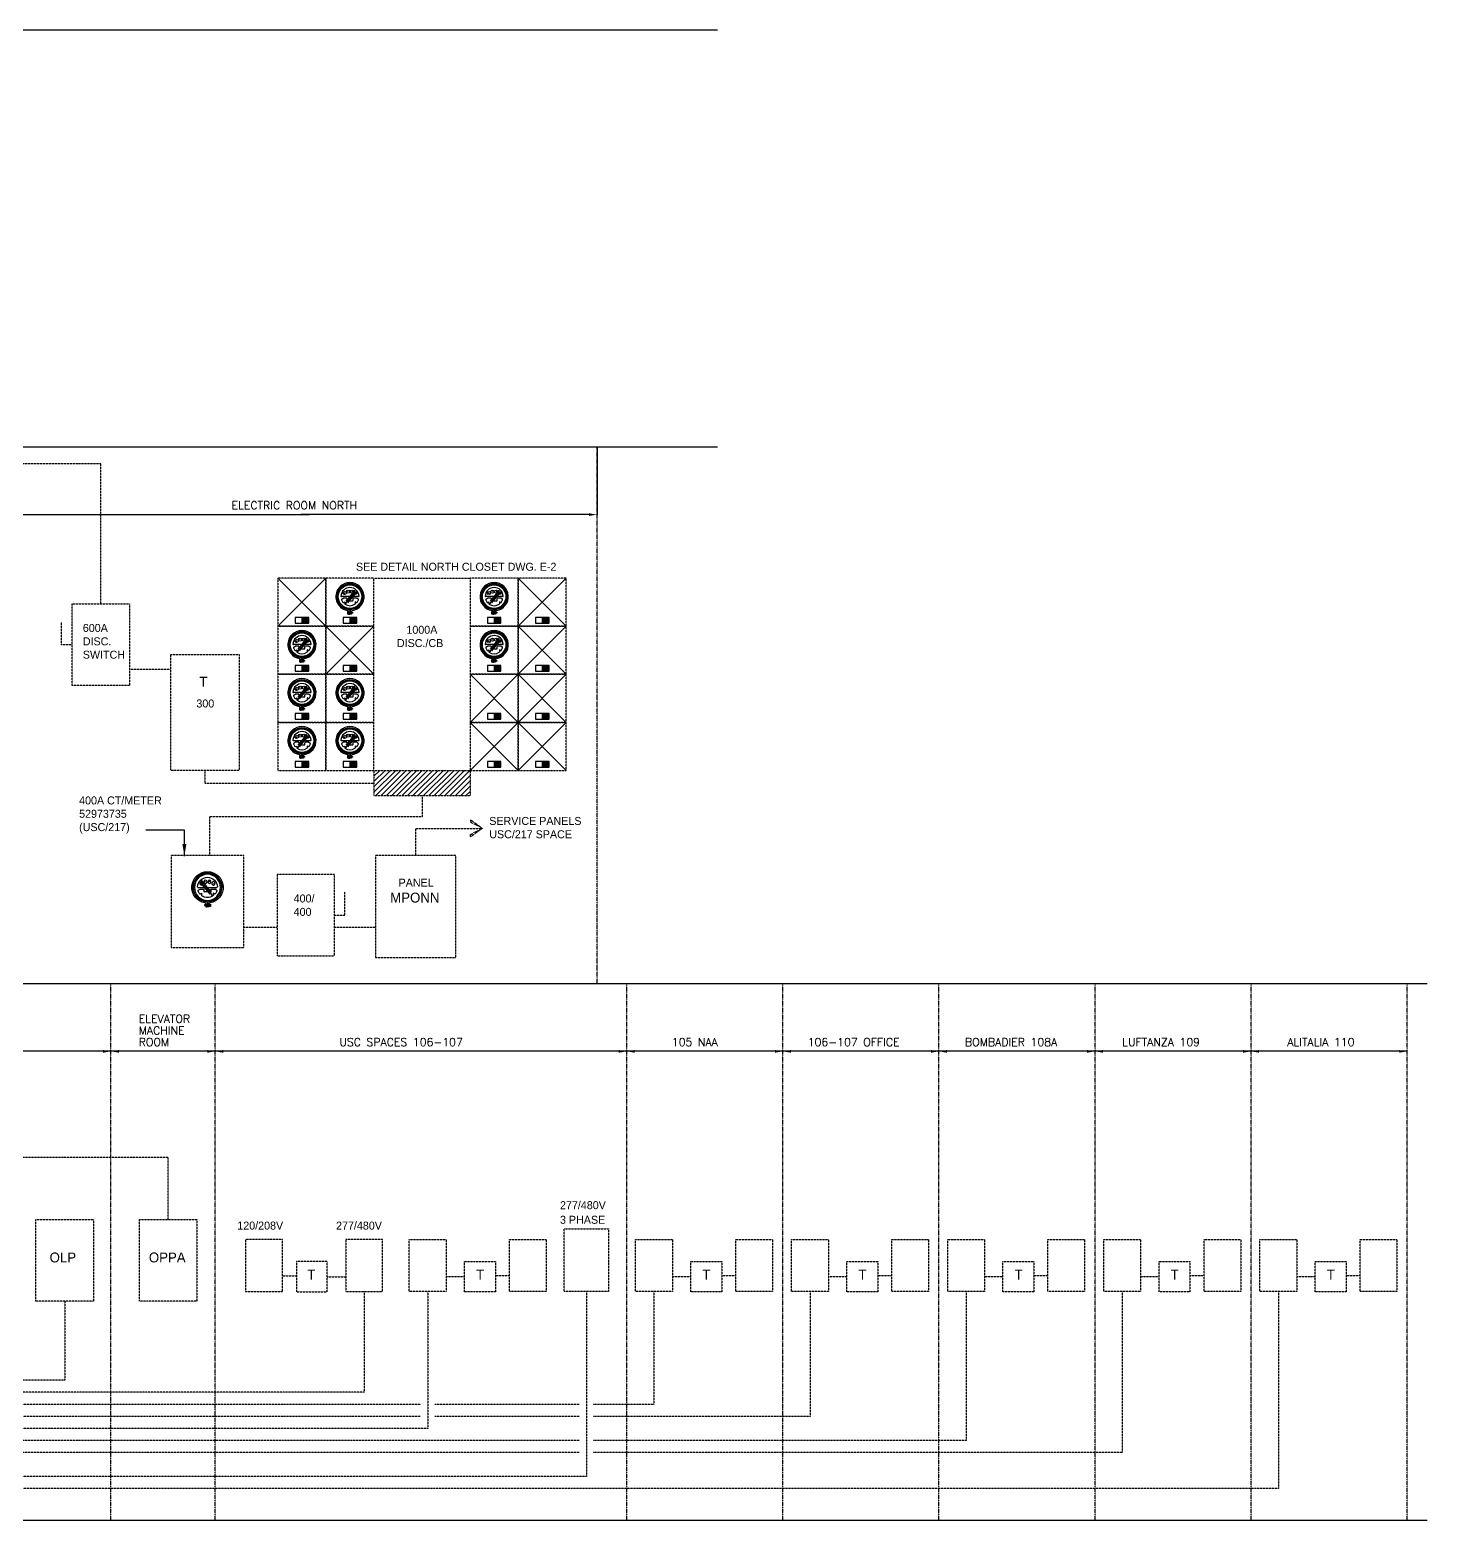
# Model space of a CAD drawing. Header units: inches. Extents: x 6906 to 14988, y -851 to 13048.
# Drawn here: x 11011 to 12407, y -672 to 818 of the extents above; entities that cross this region are included whole.
import ezdxf

# ---------------------------------------------------------------- set-up
doc = ezdxf.new("R2010")
doc.units = ezdxf.units.IN
doc.header["$MEASUREMENT"] = 0
doc.linetypes.add('DASHED2', pattern=[0.375, 0.25, -0.125])
doc.linetypes.add('PHANTOM', pattern=[2.5, 1.25, -0.25, 0.25, -0.25, 0.25, -0.25])
doc.layers.add('E-EQUIP', color=2, linetype='Continuous')
doc.layers.add('E-TEXT', color=7, linetype='Continuous')
doc.styles.add('ROMANS', font='ROMANS', dxfattribs={"height": 4})
doc.styles.add('SASBO', font='SASBO', dxfattribs={"height": 3})
doc.dimstyles.new('STANDARD$7', dxfattribs={"dimscale": 48, "dimtxt": 0.18, "dimasz": 0.25, "dimexe": 0.18, "dimexo": 0.0625, "dimgap": 0.09, "dimtad": 0, "dimtih": 1, "dimtoh": 1, "dimdec": 4, "dimzin": 0, "dimdsep": 46, "dimtxsty": 'ROMANS', "dimcen": 0.09375, "dimadec": 0, "dimazin": 0, "dimtfac": 1, "dimtdec": 4, "dimtofl": 0, "dimtmove": 0, "dimatfit": 3, "dimfxl": 0, "dimtolj": 1, "dimtzin": 0, "dimarcsym": 0})

# ---------------------------------------------------------------- blocks, each defined once
blk = doc.blocks.new('ME')
at = {"layer": 'E-EQUIP', "color": 4}
for p, q in [((7338.7, 8246), (7315, 8246)), ((7315.4, 8242.3), (7317.5, 8243.8)), ((7321.9, 8243.9), (7317.9, 8243.9)), ((7318.1, 8237.7), (7319.6, 8238.6)), ((7319.6, 8238.6), (7319.6, 8236.1)), ((7322.6, 8243.2), (7322.6, 8240.9)), ((7323.4, 8240.2), (7330.3, 8240.2)), ((7331, 8240.9), (7331, 8243.2)), ((7335.7, 8243.9), (7331.7, 8243.9)), ((7335.5, 8237.7), (7334.1, 8238.6)), ((7334.1, 8238.6), (7334.1, 8236.1)), ((7338.3, 8242.3), (7336.1, 8243.8)), ((7323.2, 8224.5), (7324.6, 8224.5)), ((7323.2, 8222.9), (7324.6, 8222.9)), ((7324.8, 8225.4), (7324.8, 8221.6)), ((7324.8, 8221.6), (7326.4, 8221.6)), ((7326.4, 8226.8), (7326.4, 8221.6)), ((7326.7, 8223.2), (7326.7, 8224.2)), ((7327.1, 8223.2), (7327.1, 8224.2)), ((7327.2, 8226.8), (7327.2, 8221.6)), ((7328.8, 8221.6), (7327.2, 8221.6)), ((7328.8, 8225.4), (7328.8, 8221.6)), ((7329, 8223.2), (7329, 8224.2)), ((7329.4, 8223.2), (7329.4, 8224.2)), ((7329.7, 8223.2), (7329.7, 8224.2)), ((7330.1, 8223.2), (7330.1, 8224.2))]:
    blk.add_line(p, q, dxfattribs=at)
blk.add_lwpolyline([(7323.2, 8222.2), (7324.6, 8222.2), (7324.6, 8225.2), (7323.2, 8225.2)], close=True, dxfattribs=at)
for points in [[(7324.8, 8223.2), (7324.6, 8223.2), (7324.6, 8224.2), (7324.8, 8224.2)], [(7326.4, 8224.2), (7327.2, 8224.2)], [(7327.2, 8223.2), (7326.4, 8223.2)], [(7328.8, 8224.2), (7330.5, 8224.2), (7330.5, 8223.2), (7328.8, 8223.2)]]:
    blk.add_lwpolyline(points, dxfattribs=at)
blk.add_circle((7326.8, 8246), 17.9, dxfattribs=at)
for centre, radius, start, end in [((7326.8, 8246), 19.6, 279.3707, 260.6293), ((7326.8, 8246), 17.9, 275.2094, 264.7906), ((7326.8, 8246), 12.6, 3.4801, 176.5199), ((7315, 8246.8), 0.72, 176.5199, 270), ((7315.8, 8241.7), 0.72, 123.3289, 201.1655), ((7326.8, 8246), 12.6, 201.1655, 220.2748), ((7317.8, 8238.4), 0.72, 220.2748, 301.4185), ((7317.9, 8243.2), 0.72, 90, 123.3289), ((7320.3, 8236.1), 0.72, 180, 236.6769), ((7326.8, 8246), 12.6, 236.6769, 303.3231), ((7321.9, 8243.2), 0.72, 0, 90), ((7323.4, 8240.9), 0.72, 180, 270), ((7330.3, 8240.9), 0.72, 270, 0), ((7331.7, 8243.2), 0.72, 90, 180), ((7333.3, 8236.1), 0.72, 303.3231, 0), ((7335.9, 8238.4), 0.72, 238.5815, 319.7252), ((7335.7, 8243.2), 0.72, 56.6711, 90), ((7326.8, 8246), 12.6, 319.7252, 338.8345), ((7337.9, 8241.7), 0.72, 338.8345, 56.6711), ((7338.7, 8246.8), 0.72, 270, 3.4801), ((7323.4, 8225.4), 1.38, 0, 80.6293), ((7325.1, 8226.8), 1.38, 0, 84.7906), ((7328.6, 8226.8), 1.38, 95.2094, 180), ((7330.2, 8225.4), 1.38, 99.3707, 180)]:
    blk.add_arc(centre, radius, start, end, dxfattribs=at)
at = {"layer": 'E-TEXT', "color": 7}
for p, q in [((7319.4, 8251), (7318, 8250.3)), ((7324.3, 8253), (7324.3, 8254.6)), ((7329.4, 8253), (7330.9, 8253.4)), ((7334.2, 8251), (7333.2, 8252.2))]:
    blk.add_line(p, q, dxfattribs=at)
at = {"layer": 'E-TEXT', "color": 9}
for p, q in [((7320.6, 8235.8), (7333.2, 8251)), ((7321.6, 8239.6), (7334.2, 8254.8)), ((7323.6, 8237.4), (7336.1, 8252.6))]:
    blk.add_line(p, q, dxfattribs=at)
at = {"layer": 'E-TEXT', "color": 7, "const_width": 0.288}
for points in [[(7319.3, 8251, 1), (7319.6, 8251, 1)], [(7324.1, 8253, 1), (7324.4, 8253, 1)], [(7329.5, 8253, -1), (7329.2, 8253, -1)], [(7334.4, 8251, -1), (7334.1, 8251, -1)]]:
    blk.add_lwpolyline(points, format="xyb", close=True, dxfattribs=at)
at = {"layer": 'E-TEXT'}
blk.add_circle((7326.8, 8246), 16.3, dxfattribs=at)
at = {"layer": 'E-TEXT', "color": 9}
for centre in [(7319.4, 8251), (7324.3, 8253), (7329.4, 8253), (7334.2, 8251)]:
    blk.add_circle(centre, 2.13, dxfattribs=at)

msp = doc.modelspace()

# ---------------------------------------------------------------- hatches: boundary and pattern name
for points in [[(11282.5, 225.1), (11289.3, 225.1), (11289.3, 230.7), (11282.5, 230.7)], [(11330.5, 225.1), (11337.3, 225.1), (11337.3, 230.7), (11330.5, 230.7)], [(11474.6, 225.1), (11481.4, 225.1), (11481.4, 230.7), (11474.6, 230.7)], [(11522.6, 225.1), (11529.5, 225.1), (11529.5, 230.7), (11522.6, 230.7)], [(11282.5, 177.1), (11289.3, 177.1), (11289.3, 182.7), (11282.5, 182.7)], [(11330.5, 177.1), (11337.3, 177.1), (11337.3, 182.7), (11330.5, 182.7)], [(11474.6, 177.1), (11481.4, 177.1), (11481.4, 182.7), (11474.6, 182.7)], [(11522.6, 177.1), (11529.5, 177.1), (11529.5, 182.7), (11522.6, 182.7)], [(11282.5, 129.1), (11289.3, 129.1), (11289.3, 134.6), (11282.5, 134.6)], [(11330.5, 129.1), (11337.3, 129.1), (11337.3, 134.6), (11330.5, 134.6)], [(11474.6, 129.1), (11481.4, 129.1), (11481.4, 134.6), (11474.6, 134.6)], [(11522.6, 129.1), (11529.5, 129.1), (11529.5, 134.6), (11522.6, 134.6)], [(11282.5, 81), (11289.3, 81), (11289.3, 86.6), (11282.5, 86.6)], [(11330.5, 81), (11337.3, 81), (11337.3, 86.6), (11330.5, 86.6)], [(11474.6, 81), (11481.4, 81), (11481.4, 86.6), (11474.6, 86.6)], [(11522.6, 81), (11529.5, 81), (11529.5, 86.6), (11522.6, 86.6)]]:
    msp.add_hatch(color=256).paths.add_polyline_path(points)
h = msp.add_hatch()
h.set_pattern_fill('ANSI31', color=256, scale=30, style=0)
h.set_pattern_definition([(45, (4694.2867, -8571.603), (-2.6516504, 2.6516504), [])])
h.paths.add_polyline_path([(11450.6, 77.8), (11450.6, 52.6), (11354.5, 52.6), (11354.5, 77.8)])

# ---------------------------------------------------------------- linework, layer by layer
for p, q in [((9166, 818.1), (11697.7, 818.1)), ((9166, 401.4), (11697.7, 401.4)), ((11577.5, 401.3), (11577.5, 333.3)), ((10990.2, 333.5), (11290.1, 333.5)), ((11569.5, 333.5), (11281.5, 333.5)), ((11258.5, 269.9), (11306.5, 221.9)), ((11306.5, 269.9), (11258.5, 221.9)), ((11498.6, 269.9), (11546.6, 221.9)), ((11546.6, 269.9), (11498.6, 221.9)), ((11306.5, 221.9), (11354.5, 173.9)), ((11354.5, 221.9), (11306.5, 173.9)), ((11498.6, 221.9), (11546.6, 173.9)), ((11546.6, 221.9), (11498.6, 173.9)), ((11450.6, 173.9), (11498.6, 125.8)), ((11498.6, 173.9), (11450.6, 125.8)), ((11498.6, 173.9), (11546.6, 125.8)), ((11546.6, 173.9), (11498.6, 125.8)), ((11450.6, 125.8), (11498.6, 77.8)), ((11498.6, 125.8), (11450.6, 77.8)), ((11498.6, 125.8), (11546.6, 77.8)), ((11546.6, 125.8), (11498.6, 77.8)), ((9166, -135.2), (12407, -135.2)), ((12387.1, -203), (10271.7, -203)), ((9166, -671.7), (12407, -671.7))]:
    msp.add_line(p, q)
at = {"linetype": 'PHANTOM', "ltscale": 0.7}
for p, q in [((11577.5, -135.2), (11577.5, 401.4)), ((11091.6, -671.7), (11091.6, -135.2)), ((11195.9, -671.7), (11195.9, -135.2)), ((11607.1, -671.7), (11607.1, -135.2)), ((11763.1, -671.7), (11763.1, -135.2)), ((11919.1, -671.7), (11919.1, -135.2)), ((12075.1, -671.7), (12075.1, -135.2)), ((12231.1, -671.7), (12231.1, -135.2)), ((12387.1, -671.7), (12387.1, -135.2))]:
    msp.add_line(p, q, dxfattribs=at)
at = {"linetype": 'DASHED2'}
for p, q in [((10735.1, 384.6), (11081.4, 384.6)), ((11081.4, 244.2), (11081.4, 384.6)), ((11354.5, 269.9), (11450.6, 269.9)), ((11151, 178.6), (11110.2, 178.6)), ((11185.5, 77.9), (11185.5, 65.2)), ((11354.5, 77.8), (11450.6, 77.8)), ((11354.5, 77.8), (11354.5, 52.6)), ((11450.6, 77.8), (11450.6, 52.6)), ((11185.5, 65.2), (11354.5, 65.2)), ((11354.5, 52.6), (11450.6, 52.6)), ((11402.5, 52.6), (11402.5, 31.4)), ((11190, 31.4), (11190, -7.4)), ((11402.5, 31.4), (11190, 31.4)), ((11396.2, 19.9), (11462.6, 19.9)), ((11396.2, -7.4), (11396.2, 19.9)), ((11462.6, 19.9), (11450.9, 28.4)), ((11450.9, 28.4), (11450.9, 26.1)), ((11450.9, 26.1), (11462.6, 19.9)), ((11462.6, 19.9), (11450.9, 11.3)), ((11450.9, 13.7), (11462.6, 19.9)), ((11450.9, 11.3), (11450.9, 13.7)), ((11223.7, -78.9), (11257.6, -78.9)), ((11315, -78.9), (11356.2, -78.9)), ((11148.9, -309.1), (10807.9, -309.1)), ((11148.9, -371.2), (11148.9, -309.1)), ((11262.9, -427.4), (11276.9, -427.4)), ((11307.8, -428.3), (11326.1, -428.3)), ((11444.9, -428.3), (11426.6, -428.3)), ((11489.9, -427.4), (11475.9, -427.4)), ((11671.1, -428.3), (11652.7, -428.3)), ((11716, -427.4), (11702, -427.4)), ((11827.1, -428.3), (11808.7, -428.3)), ((11872, -427.4), (11858, -427.4)), ((11983.1, -428.3), (11964.7, -428.3)), ((12028, -427.4), (12014, -427.4)), ((12139.1, -428.3), (12120.7, -428.3)), ((12184, -427.4), (12170, -427.4)), ((12295.1, -428.3), (12276.7, -428.3)), ((12340, -427.4), (12326, -427.4)), ((11344.6, -443.2), (11344.6, -543.8)), ((11408.2, -443.2), (11408.2, -579.9)), ((11566.8, -443.2), (11566.8, -628.1)), ((11634.3, -443.2), (11634.3, -555.9)), ((11790.3, -443.2), (11790.3, -567.9)), ((11946.3, -443.2), (11946.3, -592)), ((12102.3, -443.2), (12102.3, -604)), ((12258.3, -443.2), (12258.3, -640.1)), ((11045.4, -452.7), (11045.4, -531.8)), ((11045.4, -531.8), (10720.4, -531.8)), ((11344.6, -543.8), (10714.4, -543.8)), ((11401.1, -555.9), (10708, -555.9)), ((11559.6, -555.9), (11415.2, -555.9)), ((11634.3, -555.9), (11573.7, -555.9)), ((11401.1, -567.9), (10708, -567.9)), ((11408.2, -579.9), (10708, -579.9)), ((11559.6, -567.9), (11415.2, -567.9)), ((11790.3, -567.9), (11573.7, -567.9)), ((11559.6, -592), (10708, -592)), ((11946.3, -592), (11573.7, -592)), ((11559.6, -604), (10708, -604)), ((12102.3, -604), (11573.7, -604)), ((12258.3, -640.1), (10556.3, -640.1)), ((11566.8, -628.1), (10563.2, -628.1))]:
    msp.add_line(p, q, dxfattribs=at)
for points in [[(11258.5, 221.9), (11306.5, 221.9), (11306.5, 269.9), (11258.5, 269.9)], [(11306.5, 221.9), (11354.5, 221.9), (11354.5, 269.9), (11306.5, 269.9)], [(11450.6, 221.9), (11498.6, 221.9), (11498.6, 269.9), (11450.6, 269.9)], [(11498.6, 221.9), (11546.6, 221.9), (11546.6, 269.9), (11498.6, 269.9)], [(11110.2, 162.7), (11052.7, 162.7), (11052.7, 244.2), (11110.2, 244.2)], [(11258.5, 173.9), (11306.5, 173.9), (11306.5, 221.9), (11258.5, 221.9)], [(11306.5, 173.9), (11354.5, 173.9), (11354.5, 221.9), (11306.5, 221.9)], [(11450.6, 173.9), (11498.6, 173.9), (11498.6, 221.9), (11450.6, 221.9)], [(11498.6, 173.9), (11546.6, 173.9), (11546.6, 221.9), (11498.6, 221.9)], [(11151, 193.4), (11151, 77.9), (11220, 77.9), (11220, 193.4)], [(11258.5, 125.8), (11306.5, 125.8), (11306.5, 173.9), (11258.5, 173.9)], [(11306.5, 125.8), (11354.5, 125.8), (11354.5, 173.9), (11306.5, 173.9)], [(11450.6, 125.8), (11498.6, 125.8), (11498.6, 173.9), (11450.6, 173.9)], [(11498.6, 125.8), (11546.6, 125.8), (11546.6, 173.9), (11498.6, 173.9)], [(11258.5, 77.8), (11306.5, 77.8), (11306.5, 125.8), (11258.5, 125.8)], [(11306.5, 77.8), (11354.5, 77.8), (11354.5, 125.8), (11306.5, 125.8)], [(11450.6, 77.8), (11498.6, 77.8), (11498.6, 125.8), (11450.6, 125.8)], [(11498.6, 77.8), (11546.6, 77.8), (11546.6, 125.8), (11498.6, 125.8)], [(11151.9, -99.1), (11224.3, -99.1), (11224.3, -7.4), (11151.9, -7.4)], [(11356, -109.3), (11436.4, -109.3), (11436.4, -7.4), (11356, -7.4)], [(11257.6, -107.7), (11315, -107.7), (11315, -26.2), (11257.6, -26.2)], [(11074.1, -452.7), (11016.7, -452.7), (11016.7, -371.2), (11074.1, -371.2)], [(11177.6, -452.7), (11120.2, -452.7), (11120.2, -371.2), (11177.6, -371.2)], [(11588.8, -443.2), (11544.7, -443.2), (11544.7, -380.6), (11588.8, -380.6)], [(11226.1, -443.2), (11262.9, -443.2), (11262.9, -391), (11226.1, -391)], [(11326.2, -443.2), (11363, -443.2), (11363, -391), (11326.2, -391)], [(11426.5, -443.2), (11389.8, -443.2), (11389.8, -391), (11426.5, -391)], [(11526.6, -443.2), (11489.9, -443.2), (11489.9, -391), (11526.6, -391)], [(11652.7, -443.2), (11615.9, -443.2), (11615.9, -391), (11652.7, -391)], [(11752.7, -443.2), (11716, -443.2), (11716, -391), (11752.7, -391)], [(11808.7, -443.2), (11771.9, -443.2), (11771.9, -391), (11808.7, -391)], [(11908.7, -443.2), (11872, -443.2), (11872, -391), (11908.7, -391)], [(11964.7, -443.2), (11927.9, -443.2), (11927.9, -391), (11964.7, -391)], [(12064.7, -443.2), (12028, -443.2), (12028, -391), (12064.7, -391)], [(12120.7, -443.2), (12083.9, -443.2), (12083.9, -391), (12120.7, -391)], [(12220.7, -443.2), (12184, -443.2), (12184, -391), (12220.7, -391)], [(12276.7, -443.2), (12239.9, -443.2), (12239.9, -391), (12276.7, -391)], [(12376.7, -443.2), (12340, -443.2), (12340, -391), (12376.7, -391)], [(11276.9, -413.2), (11276.9, -443.5), (11307.8, -443.5), (11307.8, -413.2)], [(11475.9, -413.2), (11475.9, -443.5), (11444.9, -443.5), (11444.9, -413.2)], [(11702, -413.2), (11702, -443.5), (11671.1, -443.5), (11671.1, -413.2)], [(11858, -413.2), (11858, -443.5), (11827.1, -443.5), (11827.1, -413.2)], [(12014, -413.2), (12014, -443.5), (11983.1, -443.5), (11983.1, -413.2)], [(12170, -413.2), (12170, -443.5), (12139.1, -443.5), (12139.1, -413.2)], [(12326, -413.2), (12326, -443.5), (12295.1, -443.5), (12295.1, -413.2)]]:
    msp.add_lwpolyline(points, close=True, dxfattribs=at)
for points in [[(11052.7, 203.4), (11042.2, 203.4), (11042.2, 226.4)], [(11315, -67), (11325.5, -67), (11325.5, -44)]]:
    msp.add_lwpolyline(points, dxfattribs=at)
for points in [[(11275.7, 225.1), (11289.3, 225.1), (11289.3, 230.7), (11275.7, 230.7)], [(11282.5, 225.1), (11289.3, 225.1), (11289.3, 230.7), (11282.5, 230.7)], [(11323.7, 225.1), (11337.3, 225.1), (11337.3, 230.7), (11323.7, 230.7)], [(11330.5, 225.1), (11337.3, 225.1), (11337.3, 230.7), (11330.5, 230.7)], [(11467.8, 225.1), (11481.4, 225.1), (11481.4, 230.7), (11467.8, 230.7)], [(11474.6, 225.1), (11481.4, 225.1), (11481.4, 230.7), (11474.6, 230.7)], [(11515.8, 225.1), (11529.5, 225.1), (11529.5, 230.7), (11515.8, 230.7)], [(11522.6, 225.1), (11529.5, 225.1), (11529.5, 230.7), (11522.6, 230.7)], [(11275.7, 177.1), (11289.3, 177.1), (11289.3, 182.7), (11275.7, 182.7)], [(11282.5, 177.1), (11289.3, 177.1), (11289.3, 182.7), (11282.5, 182.7)], [(11323.7, 177.1), (11337.3, 177.1), (11337.3, 182.7), (11323.7, 182.7)], [(11330.5, 177.1), (11337.3, 177.1), (11337.3, 182.7), (11330.5, 182.7)], [(11467.8, 177.1), (11481.4, 177.1), (11481.4, 182.7), (11467.8, 182.7)], [(11474.6, 177.1), (11481.4, 177.1), (11481.4, 182.7), (11474.6, 182.7)], [(11515.8, 177.1), (11529.5, 177.1), (11529.5, 182.7), (11515.8, 182.7)], [(11522.6, 177.1), (11529.5, 177.1), (11529.5, 182.7), (11522.6, 182.7)], [(11275.7, 129.1), (11289.3, 129.1), (11289.3, 134.6), (11275.7, 134.6)], [(11282.5, 129.1), (11289.3, 129.1), (11289.3, 134.6), (11282.5, 134.6)], [(11323.7, 129.1), (11337.3, 129.1), (11337.3, 134.6), (11323.7, 134.6)], [(11330.5, 129.1), (11337.3, 129.1), (11337.3, 134.6), (11330.5, 134.6)], [(11467.8, 129.1), (11481.4, 129.1), (11481.4, 134.6), (11467.8, 134.6)], [(11474.6, 129.1), (11481.4, 129.1), (11481.4, 134.6), (11474.6, 134.6)], [(11515.8, 129.1), (11529.5, 129.1), (11529.5, 134.6), (11515.8, 134.6)], [(11522.6, 129.1), (11529.5, 129.1), (11529.5, 134.6), (11522.6, 134.6)], [(11275.7, 81), (11289.3, 81), (11289.3, 86.6), (11275.7, 86.6)], [(11282.5, 81), (11289.3, 81), (11289.3, 86.6), (11282.5, 86.6)], [(11323.7, 81), (11337.3, 81), (11337.3, 86.6), (11323.7, 86.6)], [(11330.5, 81), (11337.3, 81), (11337.3, 86.6), (11330.5, 86.6)], [(11467.8, 81), (11481.4, 81), (11481.4, 86.6), (11467.8, 86.6)], [(11474.6, 81), (11481.4, 81), (11481.4, 86.6), (11474.6, 86.6)], [(11515.8, 81), (11529.5, 81), (11529.5, 86.6), (11515.8, 86.6)], [(11522.6, 81), (11529.5, 81), (11529.5, 86.6), (11522.6, 86.6)]]:
    msp.add_lwpolyline(points, close=True)
for points in [[(11569.5, 334.8), (11569.5, 332.2), (11577.5, 333.5)], [(11083.6, -201.7), (11083.6, -204.4), (11091.6, -203)], [(11099.6, -201.7), (11099.6, -204.4), (11091.6, -203)], [(11187.9, -201.7), (11187.9, -204.4), (11195.9, -203)], [(11203.9, -201.7), (11203.9, -204.4), (11195.9, -203)], [(11599.1, -201.7), (11599.1, -204.4), (11607.1, -203)], [(11615.1, -201.7), (11615.1, -204.4), (11607.1, -203)], [(11755.1, -201.7), (11755.1, -204.4), (11763.1, -203)], [(11771.1, -201.7), (11771.1, -204.4), (11763.1, -203)], [(11911.1, -201.7), (11911.1, -204.4), (11919.1, -203)], [(11927.1, -201.7), (11927.1, -204.4), (11919.1, -203)], [(12067.1, -201.7), (12067.1, -204.4), (12075.1, -203)], [(12083.1, -201.7), (12083.1, -204.4), (12075.1, -203)], [(12223.1, -201.7), (12223.1, -204.4), (12231.1, -203)], [(12239.1, -201.7), (12239.1, -204.4), (12231.1, -203)], [(12379.1, -201.7), (12379.1, -204.4), (12387.1, -203)]]:
    msp.add_solid(points)

# ---------------------------------------------------------------- block references
for p, xscale, yscale, zscale in [((6055.2, -5685.6), 0.7200000000002547, 0.7200000000002547, 0.7200000000000001), ((6199.3, -5685.6), 0.7200000000002547, 0.7200000000002547, 0.7200000000000001), ((6007.2, -5733.6), 0.7200000000002547, 0.7200000000002547, 0.7200000000000001), ((6199.3, -5733.6), 0.7200000000002547, 0.7200000000002547, 0.7200000000000001), ((6007.2, -5781.6), 0.7200000000002547, 0.7200000000002547, 0.7200000000000001), ((6055.2, -5781.6), 0.7200000000002547, 0.7200000000002547, 0.7200000000000001), ((6007.2, -5829.6), 0.7200000000002547, 0.7200000000002547, 0.7200000000000001), ((6055.2, -5829.6), 0.7200000000002547, 0.7200000000002547, 0.7200000000000001), ((17049.5, -6635.9), -0.8000000000001819, 0.8000000000001819, 0.8)]:
    msp.add_blockref('ME', p, dxfattribs=dict(xscale=xscale, yscale=yscale, zscale=zscale))

# ---------------------------------------------------------------- texts
for s, height, style, p in [('ELECTRIC ROOM NORTH', 8, 'ROMANS', (11212.1, 338.8)), ('T', 9.89, 'SASBO', (11180, 161.5)), ('MPONN', 9.89, 'SASBO', (11370.7, -54.3)), ('ELEVATOR', 8, 'ROMANS', (11119.3, -174.5)), ('MACHINE', 8, 'ROMANS', (11119.3, -186.2)), ('ROOM', 8, 'ROMANS', (11119.3, -197.8)), ('USC SPACES 106-107', 8, 'ROMANS', (11319.9, -197.8)), ('105 NAA', 8, 'ROMANS', (11652.1, -197.8)), ('106-107 OFFICE', 8, 'ROMANS', (11787.9, -197.8)), ('BOMBADIER 108A', 8, 'ROMANS', (11945.1, -197.8)), ('LUFTANZA 109', 8, 'ROMANS', (12102.2, -197.8)), ('ALITALIA 110', 8, 'ROMANS', (12267.2, -197.8)), ('OLP', 9.89, 'SASBO', (11030.3, -414)), ('OPPA', 9.89, 'SASBO', (11129.5, -414)), ('T', 9.89, 'SASBO', (11287.9, -431.1)), ('T', 9.89, 'SASBO', (11456.6, -431.1)), ('T', 9.89, 'SASBO', (11682.7, -431.1)), ('T', 9.89, 'SASBO', (11838.7, -431.1)), ('T', 9.89, 'SASBO', (11994.7, -431.1)), ('T', 9.89, 'SASBO', (12150.7, -431.1)), ('T', 9.89, 'SASBO', (12306.7, -431.1))]:
    msp.add_text(s, height=height, dxfattribs=dict(style=style)).set_placement(p)
for s, p in [('600A', (11063.5, 216.2)), ('DISC.', (11063.5, 202.8)), ('DISC./CB', (11377.4, 201.1)), ('1000A', (11386.9, 214.4)), ('SWITCH', (11063.5, 189.5)), ('300', (11177, 140.7)), ('PANEL', (11379.1, -38.4)), ('400/', (11274.2, -54.2)), ('400', (11274.2, -67.6)), ('277/480V', (11540.4, -360.8)), ('3 PHASE', (11540.4, -375.4)), ('120/208V', (11217.9, -381.2)), ('277/480V', (11316.6, -381.2))]:
    msp.add_text(s, height=8).set_placement(p)
at = {"char_height": 8}
for s, insert, width, attachment_point in [('SEE DETAIL NORTH CLOSET DWG. E-2', (11536.8, 285.4), 256, 3), ('400A CT/METER\\P52973735\\P(USC/217)', (11059.8, 51.8), 101.75, 1), ('SERVICE PANELS\\PUSC/217 SPACE', (11469.7, 31.3), 101.75, 1)]:
    msp.add_mtext(s, dxfattribs=dict(at, insert=insert, width=width, attachment_point=attachment_point))

# ---------------------------------------------------------------- leaders
msp.add_leader([(11165, -7.8), (11165, 18.1), (11126.4, 18.1)], dimstyle='STANDARD$7', override={"dimgap": 0.09, "dimtad": 0})

doc.saveas('drawing.dxf')
